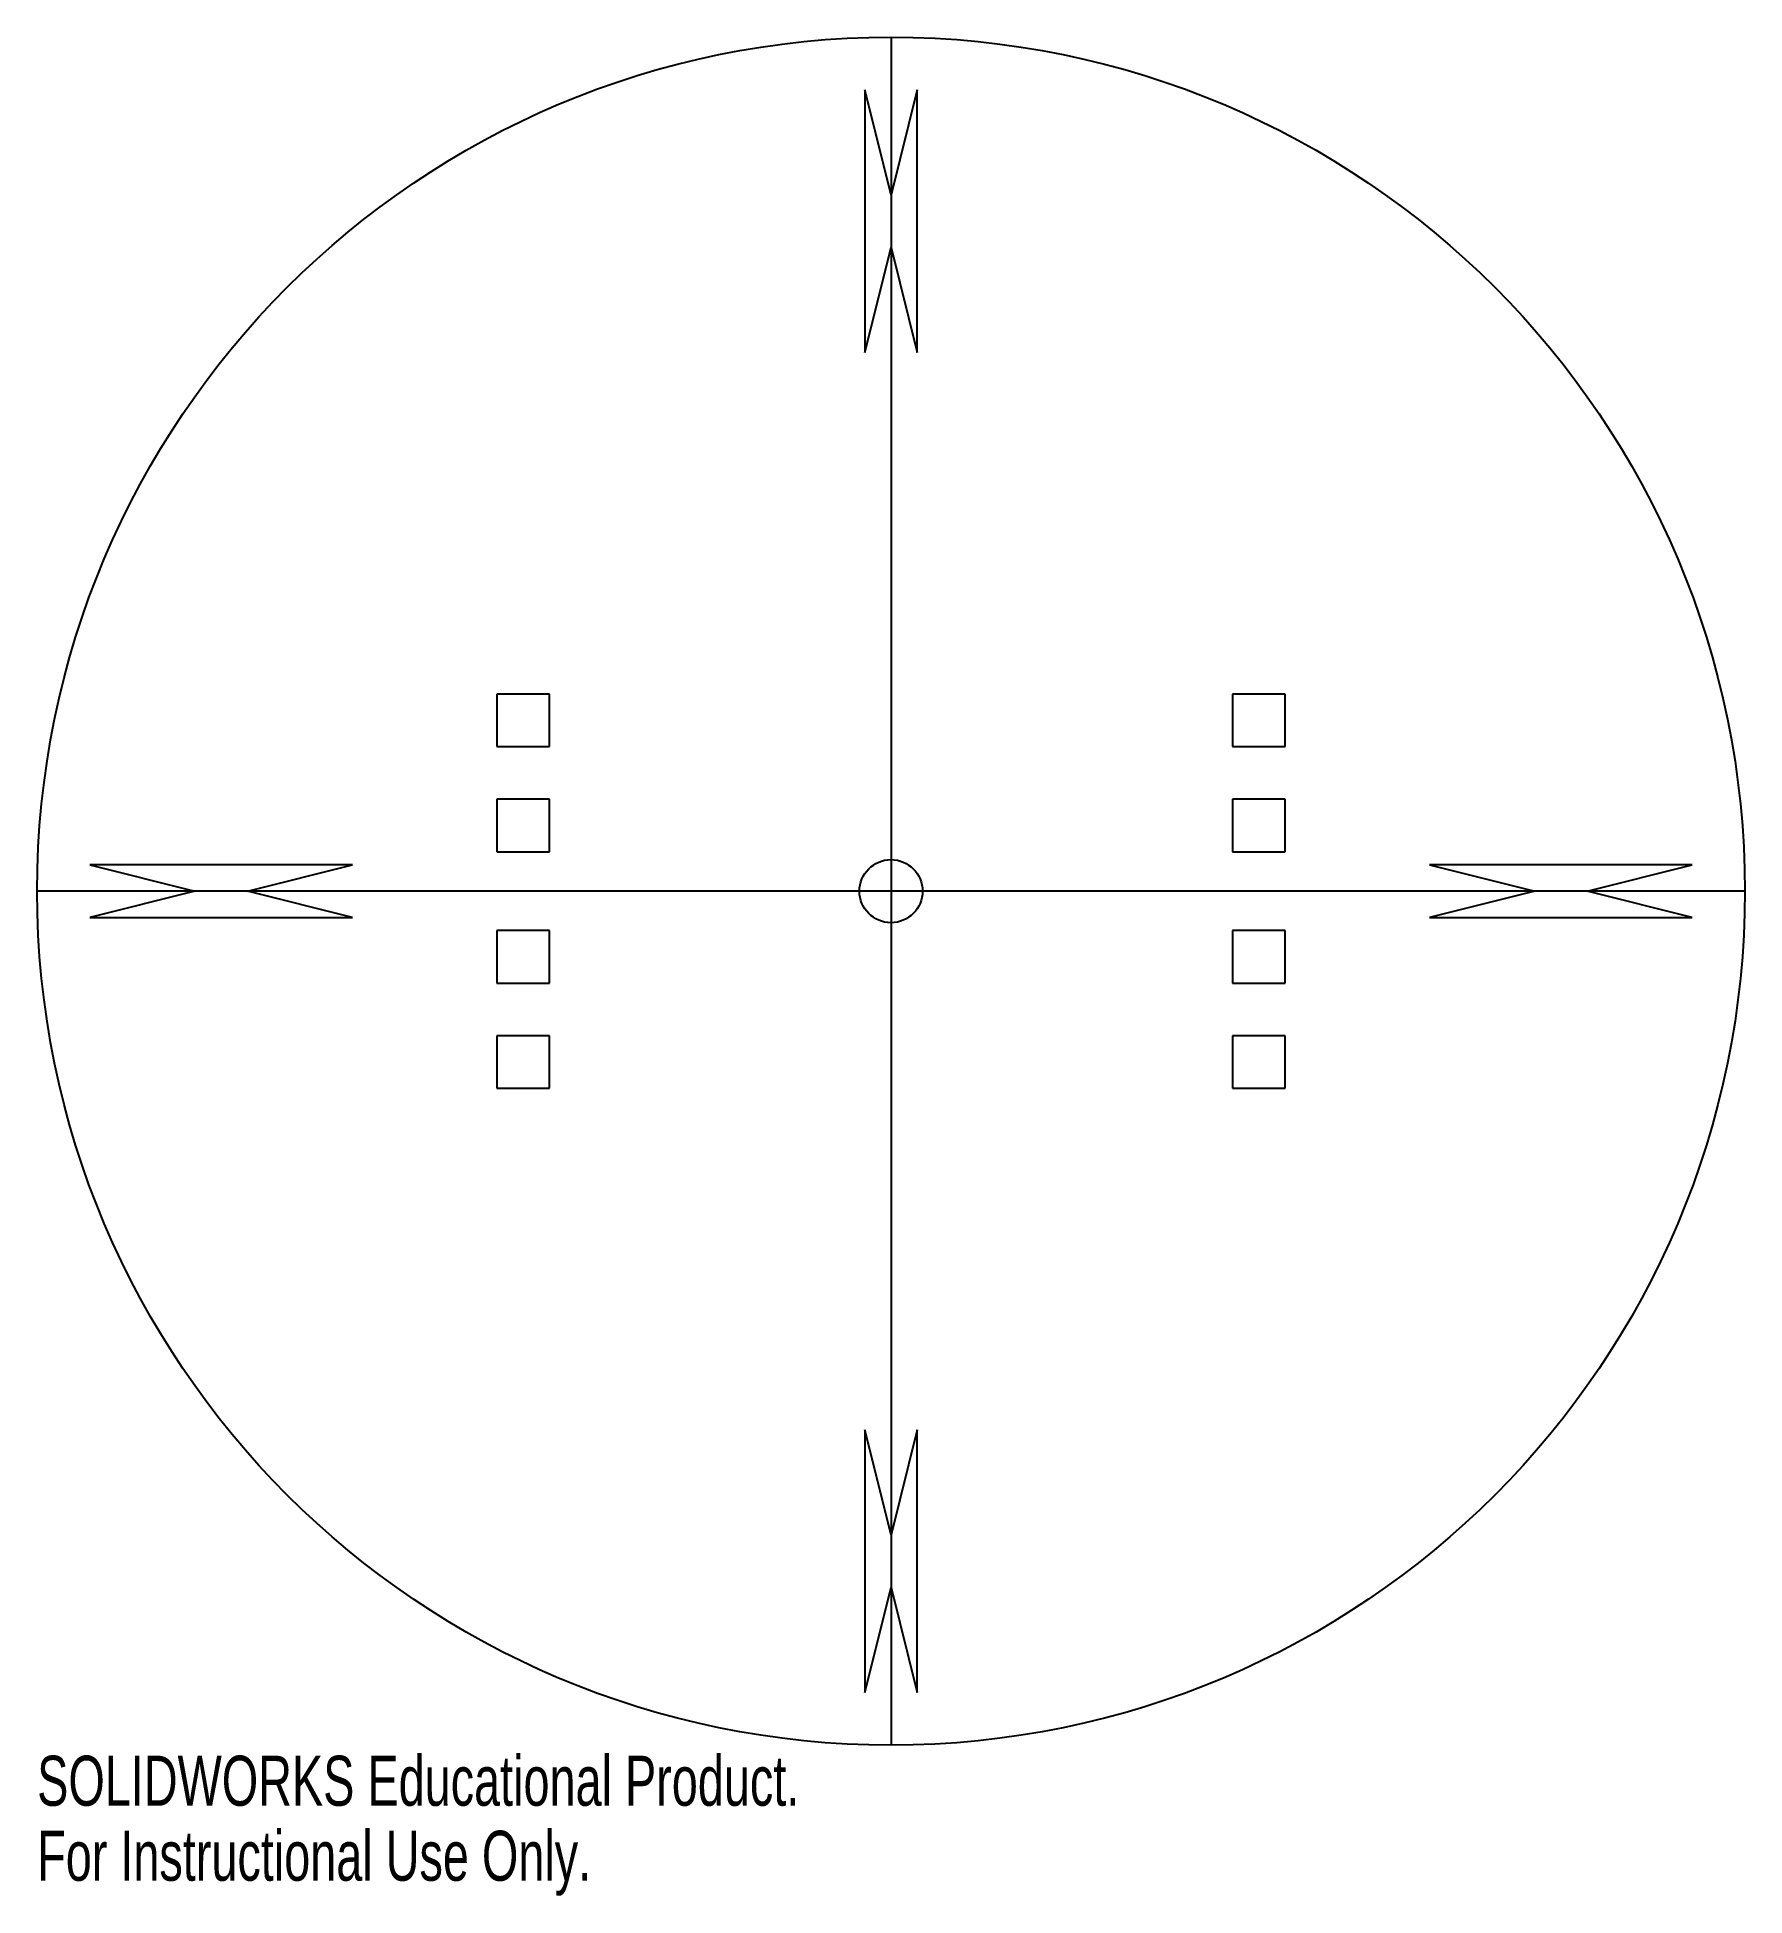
# Model space of a CAD drawing. Header units: inches. Extents: x -4.68 to 1.82, y -2.68 to 4.39.
import ezdxf

# ---------------------------------------------------------------- set-up
doc = ezdxf.new("R2010")
doc.units = ezdxf.units.IN
doc.header["$MEASUREMENT"] = 0
doc.styles.add('SLDTEXTSTYLE0', font='TXT', dxfattribs={"width": 0.7})

msp = doc.modelspace()

# ---------------------------------------------------------------- linework, layer by layer
at = {"color": 7, "linetype": 'Continuous'}
for p, q in [((-1.4251, 4.3947), (-1.4251, -2.1053)), ((1.8249, 1.1447), (-4.6751, 1.1447))]:
    msp.add_line(p, q, dxfattribs=at)
at = {"color": 7, "linetype": 'Continuous', "lineweight": 25}
for p, q in [((-1.4251, 3.7947), (-1.5251, 4.1947)), ((-1.5251, 4.1947), (-1.5251, 3.1947)), ((-1.3251, 4.1947), (-1.4251, 3.7947)), ((-1.3251, 3.1947), (-1.3251, 4.1947)), ((-1.5251, 3.1947), (-1.4251, 3.5947)), ((-1.4251, 3.5947), (-1.3251, 3.1947)), ((-2.7251, 1.8947), (-2.9251, 1.8947)), ((-2.9251, 1.8947), (-2.9251, 1.6947)), ((-2.7251, 1.6947), (-2.7251, 1.8947)), ((0.0749, 1.8947), (-0.1251, 1.8947)), ((-0.1251, 1.8947), (-0.1251, 1.6947)), ((0.0749, 1.6947), (0.0749, 1.8947)), ((-2.9251, 1.6947), (-2.7251, 1.6947)), ((-0.1251, 1.6947), (0.0749, 1.6947)), ((-2.7251, 1.4947), (-2.9251, 1.4947)), ((-2.9251, 1.4947), (-2.9251, 1.2947)), ((-2.7251, 1.2947), (-2.7251, 1.4947)), ((0.0749, 1.4947), (-0.1251, 1.4947)), ((-0.1251, 1.4947), (-0.1251, 1.2947)), ((0.0749, 1.2947), (0.0749, 1.4947)), ((-2.9251, 1.2947), (-2.7251, 1.2947)), ((-0.1251, 1.2947), (0.0749, 1.2947)), ((-3.4751, 1.2447), (-4.4751, 1.2447)), ((-4.4751, 1.2447), (-4.0751, 1.1447)), ((-3.8751, 1.1447), (-3.4751, 1.2447)), ((0.6249, 1.2447), (1.0249, 1.1447)), ((1.6249, 1.2447), (0.6249, 1.2447)), ((1.2249, 1.1447), (1.6249, 1.2447)), ((-4.0751, 1.1447), (-4.4751, 1.0447)), ((-3.4751, 1.0447), (-3.8751, 1.1447)), ((1.0249, 1.1447), (0.6249, 1.0447)), ((1.6249, 1.0447), (1.2249, 1.1447)), ((-4.4751, 1.0447), (-3.4751, 1.0447)), ((-2.7251, 0.9947), (-2.9251, 0.9947)), ((-2.9251, 0.9947), (-2.9251, 0.7947)), ((-2.7251, 0.7947), (-2.7251, 0.9947)), ((-0.1251, 0.9947), (-0.1251, 0.7947)), ((0.0749, 0.9947), (-0.1251, 0.9947)), ((0.0749, 0.7947), (0.0749, 0.9947)), ((0.6249, 1.0447), (1.6249, 1.0447)), ((-2.9251, 0.7947), (-2.7251, 0.7947)), ((-0.1251, 0.7947), (0.0749, 0.7947)), ((-2.7251, 0.5947), (-2.9251, 0.5947)), ((-2.9251, 0.5947), (-2.9251, 0.3947)), ((-2.7251, 0.3947), (-2.7251, 0.5947)), ((-0.1251, 0.5947), (-0.1251, 0.3947)), ((0.0749, 0.5947), (-0.1251, 0.5947)), ((0.0749, 0.3947), (0.0749, 0.5947)), ((-2.9251, 0.3947), (-2.7251, 0.3947)), ((-0.1251, 0.3947), (0.0749, 0.3947)), ((-1.4251, -1.3053), (-1.5251, -0.9053)), ((-1.5251, -0.9053), (-1.5251, -1.9053)), ((-1.3251, -0.9053), (-1.4251, -1.3053)), ((-1.3251, -1.9053), (-1.3251, -0.9053)), ((-1.5251, -1.9053), (-1.4251, -1.5053)), ((-1.4251, -1.5053), (-1.3251, -1.9053))]:
    msp.add_line(p, q, dxfattribs=at)
for radius in [3.25, 0.12]:
    msp.add_circle((-1.4251, 1.1447), radius, dxfattribs=at)

# ---------------------------------------------------------------- texts
at = {"color": 7, "linetype": 'Continuous', "char_height": 0.1903, "attachment_point": 1, "style": 'SLDTEXTSTYLE0'}
for s, insert in [('SOLIDWORKS Educational Product.', (-4.6751, -2.1455)), ('For Instructional Use Only.', (-4.6751, -2.4309))]:
    msp.add_mtext(s, dxfattribs=dict(at, insert=insert))

doc.saveas('drawing.dxf')
